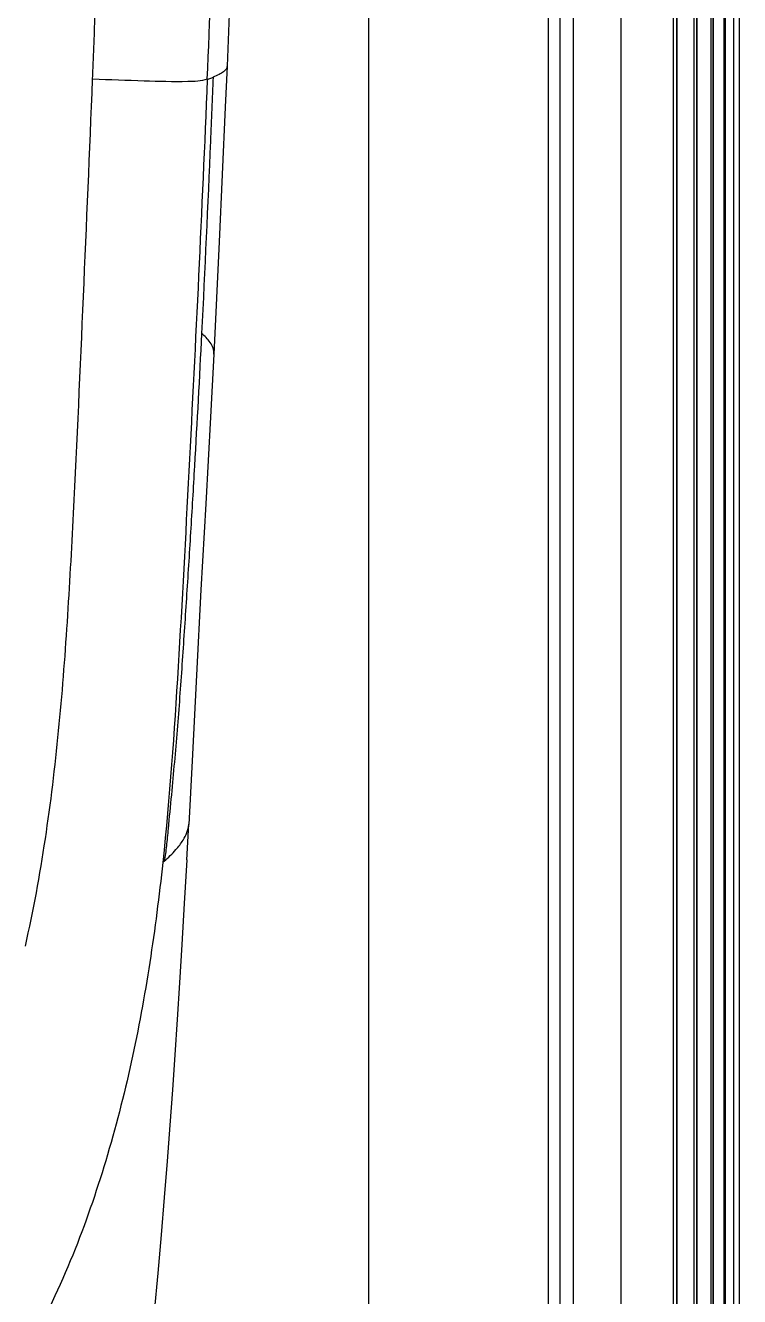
# Model space of a CAD drawing. Header units: millimetres. Extents: x -73584 to -37571, y -61249 to -50748.
# Drawn here: x -48248.13 to -48232.38, y -54672.92 to -54644.88 of the extents above; entities that cross this region are included whole.
import ezdxf

# ---------------------------------------------------------------- set-up
doc = ezdxf.new("R2010")
doc.units = ezdxf.units.MM
doc.header["$LTSCALE"] = 200
doc.layers.add('DIM', color=3, linetype='Continuous')
doc.layers.add('SOLID_1', color=7, linetype='Continuous')

# ---------------------------------------------------------------- blocks, each defined once
blk = doc.blocks.new('5569')
at = {"color": 7, "linetype": 'Continuous'}
for p, q in [((-46009.902, -54839.229), (-46009.902, -55029.304)), ((-46005.93, -55032.09), (-46005.93, -54944.413)), ((-46005.675, -55032.13), (-46005.675, -54945.342)), ((-46005.387, -54947.176), (-46005.387, -55032.13)), ((-46004.33, -55032.804), (-46004.33, -54949.005)), ((-46003.177, -55033.845), (-46003.177, -54950.071)), ((-46003.111, -54950.174), (-46003.111, -55034.161)), ((-46003.105, -54950.179), (-46003.105, -55034.166)), ((-46002.72, -55034.409), (-46002.72, -54950.773)), ((-46002.668, -54950.852), (-46002.668, -55034.441)), ((-46002.664, -54950.856), (-46002.664, -55034.448)), ((-46002.347, -55034.644), (-46002.347, -54951.333)), ((-46002.305, -54951.396), (-46002.305, -55034.567)), ((-46002.302, -54951.398), (-46002.302, -55034.569)), ((-46002.055, -55034.726), (-46002.055, -54951.763)), ((-46002.038, -54951.789), (-46002.038, -55034.696)), ((-46002.037, -54951.79), (-46002.037, -55034.696)), ((-46001.846, -55034.961), (-46001.846, -54952.069)), ((-46001.718, -55034.941), (-46001.718, -54952.258))]:
    blk.add_line(p, q, dxfattribs=at)
at = {"layer": 'SOLID_1', "color": 7, "linetype": 'Continuous'}
blk.add_line((-46013.913, -54986.839), (-46013.868, -54986.054), dxfattribs=at)
for points in [[(-46012.645, -54958.166), (-46012.667, -54958.961), (-46012.761, -54962.106), (-46012.857, -54964.964), (-46012.963, -54967.8), (-46013.025, -54969.338)], [(-46013.025, -54969.338), (-46013.064, -54970.244), (-46013.196, -54973.212), (-46013.314, -54975.688)], [(-46013.314, -54975.688), (-46013.386, -54977.077), (-46013.492, -54978.987), (-46013.6, -54980.885), (-46013.701, -54982.772), (-46013.794, -54984.655), (-46013.869, -54986.061)], [(-46013.913, -54986.839), (-46013.97, -54987.804), (-46014.023, -54988.706), (-46014.074, -54989.558), (-46014.124, -54990.363), (-46014.175, -54991.142), (-46014.229, -54991.917), (-46014.285, -54992.694), (-46014.345, -54993.486), (-46014.41, -54994.292), (-46014.48, -54995.114), (-46014.554, -54995.954), (-46014.634, -54996.81), (-46014.72, -54997.683), (-46014.811, -54998.569), (-46014.908, -54999.47), (-46015.011, -55000.385), (-46015.12, -55001.314), (-46015.194, -55001.927)]]:
    blk.add_lwpolyline(points, dxfattribs=at)
for centre, radius, start, end in [((-46772.043, -54938.26), 759.232, 357.632133, 358.229651), ((-46017.034, -54983.882), 3.978, 310.6634, 311.2602)]:
    blk.add_arc(centre, radius, start, end, dxfattribs=at)
for points, knots in [([(-46015.989, -54969.627), (-46015.97, -54969.156), (-46015.899, -54967.285), (-46015.835, -54965.413), (-46015.792, -54964.012)], [0, 0, 0, 0, 0.25143, 1, 1, 1, 1]), ([(-46013.025, -54969.338), (-46013.026, -54969.361), (-46013.044, -54969.41), (-46013.108, -54969.471), (-46013.208, -54969.527), (-46013.288, -54969.563), (-46013.333, -54969.583)], [0, 0, 0, 0, 0.164378, 0.364325, 0.634618, 1, 1, 1, 1]), ([(-46017.472, -54988.745), (-46017.12, -54987.182), (-46016.783, -54984.794), (-46016.538, -54981.601), (-46016.363, -54978.407), (-46016.192, -54974.417), (-46016.053, -54971.224), (-46015.99, -54969.627)], [0, 0, 0, 0, 0.250373, 0.375714, 0.500533, 0.75022, 1, 1, 1, 1]), ([(-46013.46, -54969.628), (-46013.597, -54969.672), (-46014.07, -54969.688), (-46014.909, -54969.667), (-46015.61, -54969.641), (-46015.989, -54969.627)], [0, 0, 0, 0, 0.17111, 0.55098, 1, 1, 1, 1]), ([(-46013.46, -54969.628), (-46013.52, -54971.072), (-46013.647, -54973.953), (-46013.865, -54978.27), (-46014.092, -54982.585), (-46014.288, -54985.463), (-46014.442, -54986.899)], [0, 0, 0, 0, 0.250644, 0.500032, 0.749587, 1, 1, 1, 1]), ([(-46013.333, -54969.583), (-46013.352, -54970.053), (-46013.428, -54971.937), (-46013.515, -54973.821), (-46013.586, -54975.234)], [0, 0, 0, 0, 0.249706, 1, 1, 1, 1]), ([(-46013.461, -54969.628), (-46013.449, -54969.624), (-46013.407, -54969.61), (-46013.364, -54969.595), (-46013.333, -54969.583)], [0, 0, 0, 0, 0.266357, 1, 1, 1, 1]), ([(-46013.586, -54975.234), (-46013.635, -54976.209), (-46013.714, -54977.67), (-46013.828, -54979.617), (-46013.921, -54981.076), (-46014.017, -54982.53), (-46014.103, -54983.735), (-46014.186, -54984.692), (-46014.254, -54985.417), (-46014.312, -54986.034), (-46014.359, -54986.522), (-46014.39, -54986.761), (-46014.41, -54986.872)], [0, 0, 0, 0, 0.25095, 0.376322, 0.501368, 0.626746, 0.75096, 0.811884, 0.873714, 0.938293, 0.970987, 1, 1, 1, 1]), ([(-46013.314, -54975.688), (-46013.309, -54975.598), (-46013.38, -54975.414), (-46013.515, -54975.291), (-46013.586, -54975.234)], [0, 0, 0, 0, 0.49672, 1, 1, 1, 1]), ([(-46014.41, -54986.872), (-46014.32, -54986.792), (-46014.168, -54986.646), (-46013.966, -54986.386), (-46013.876, -54986.184), (-46013.869, -54986.063)], [0, 0, 0, 0, 0.364717, 0.632119, 1, 1, 1, 1]), ([(-46014.442, -54986.899), (-46014.521, -54987.636), (-46014.71, -54989.112), (-46015.111, -54991.314), (-46015.67, -54993.473), (-46016.394, -54995.588), (-46017.388, -54997.672), (-46018.714, -54999.703), (-46020.258, -55001.668), (-46022.496, -55004.076), (-46025.505, -55006.757), (-46029.212, -55009.784), (-46032.956, -55012.744), (-46035.437, -55014.735), (-46036.664, -55015.749)], [0, 0, 0, 0, 0.058867, 0.118112, 0.177536, 0.235818, 0.295328, 0.360365, 0.427931, 0.493544, 0.621077, 0.747458, 0.873631, 1, 1, 1, 1])]:
    blk.add_open_spline(points, degree=3, knots=knots, dxfattribs=at)
blk = doc.blocks.new('*U670')
at = {"layer": 'DIM', "color": 3}
blk.add_blockref('5569', (46037.067, 54931.016), dxfattribs=at)
blk = doc.blocks.new('*U671')
at = {"layer": 'DIM', "color": 0, "linetype": 'ByBlock', "lineweight": -2, "transparency": 16777216}
blk.add_blockref('*U670', (0, 500), dxfattribs=at)

msp = doc.modelspace()

# ---------------------------------------------------------------- block references
at = {"layer": 'DIM', "color": 3}
msp.add_blockref('*U671', (-48267.725, -55107.458), dxfattribs=at)

doc.saveas('drawing.dxf')
